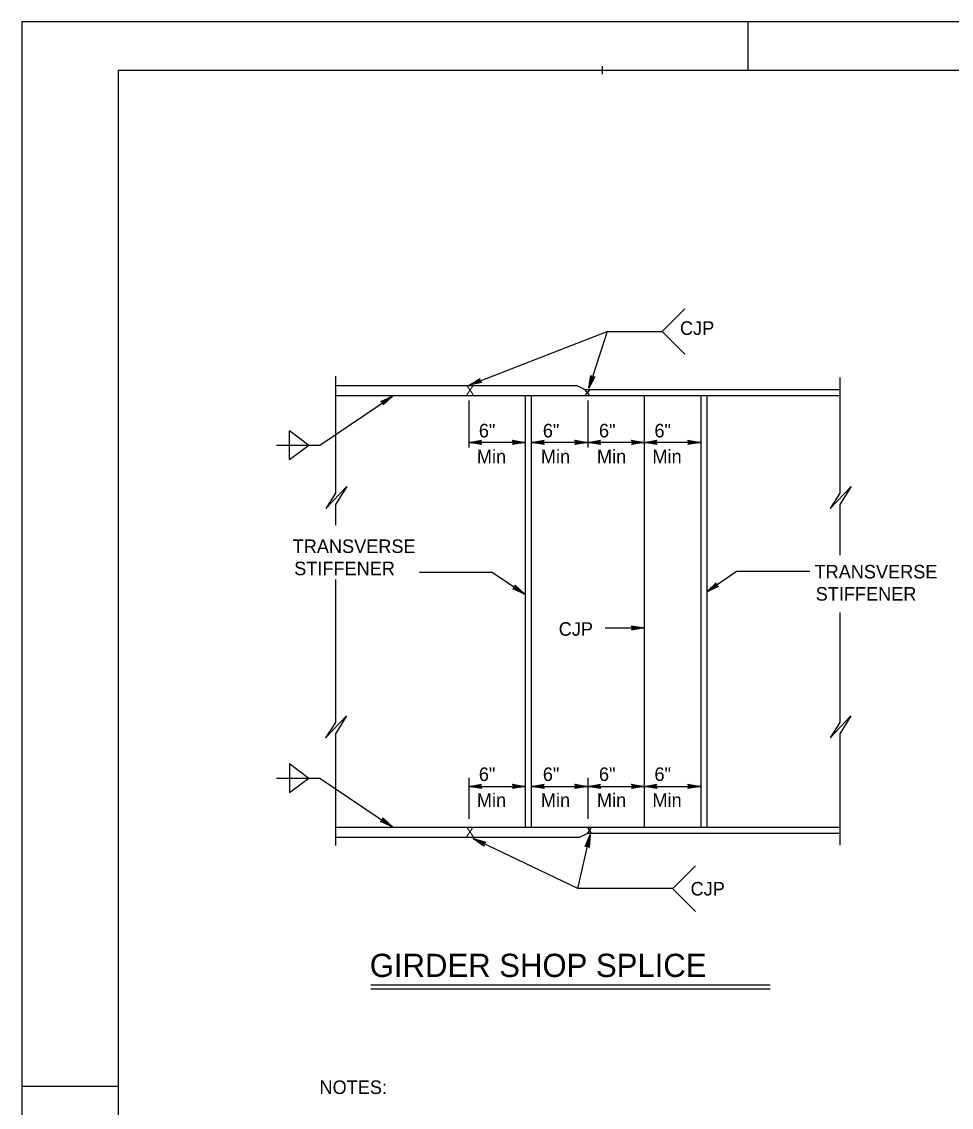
# Model space of a CAD drawing. Extents: x 0 to 2.92, y 0 to 1.83.
# Drawn here: x 0 to 0.8, y 0.898 to 1.833 of the extents above; entities that cross this region are included whole.
import ezdxf

# ---------------------------------------------------------------- set-up
doc = ezdxf.new("R2010")
doc.units = 0
for name, color, linetype in [('10 Sheet Format', 7, 'Continuous'), ('210 Border', 7, 'Continuous'), ('212 Leaders and Dim Lines', 7, 'Continuous'), ('214 Text and Titles', 7, 'Continuous'), ('215 Design Notes', 7, 'Continuous'), ('220 Structural Steel', 7, 'Continuous'), ('223 Existing Steel', 7, 'Continuous')]:
    doc.layers.add(name, color=color, linetype=linetype)

msp = doc.modelspace()

# ---------------------------------------------------------------- linework, layer by layer
at = {"layer": '10 Sheet Format'}
msp.add_lwpolyline([(0, 0), (2.83333, 0), (2.83333, 1.83333), (0, 1.83333)], close=True, dxfattribs=at)
at = {"layer": '210 Border'}
for p, q in [((0.625, 1.83333), (0.625, 1.79167)), ((0.5, 1.78819), (0.5, 1.79514)), ((0.08333, 0.08333), (0.08333, 1.79167)), ((0.08333, 1.79167), (2.79167, 1.79167)), ((0, 0.91667), (0.08333, 0.91667))]:
    msp.add_line(p, q, dxfattribs=at)
at = {"layer": '212 Leaders and Dim Lines'}
for p, q in [((0.38474, 1.50724), (0.38474, 1.46662)), ((0.48717, 1.50724), (0.48717, 1.46662)), ((0.38474, 1.47101), (0.39574, 1.47284)), ((0.38474, 1.47101), (0.39546, 1.47239)), ((0.39518, 1.47193), (0.38474, 1.47101)), ((0.39489, 1.47147), (0.38474, 1.47101)), ((0.43335, 1.47101), (0.38474, 1.47101)), ((0.39461, 1.47101), (0.38474, 1.47101)), ((0.39574, 1.46917), (0.38474, 1.47101)), ((0.38474, 1.47101), (0.39518, 1.47009)), ((0.39546, 1.46963), (0.38474, 1.47101)), ((0.38474, 1.47101), (0.39489, 1.47055)), ((0.39461, 1.47101), (0.39518, 1.47193)), ((0.39518, 1.47009), (0.39461, 1.47101)), ((0.39518, 1.47193), (0.39574, 1.47284)), ((0.39518, 1.47009), (0.39574, 1.46917)), ((0.42292, 1.47193), (0.42236, 1.47284)), ((0.42236, 1.47284), (0.43335, 1.47101)), ((0.43335, 1.47101), (0.42236, 1.46917)), ((0.42292, 1.47009), (0.42236, 1.46917)), ((0.42264, 1.47238), (0.43335, 1.47101)), ((0.43335, 1.47101), (0.42264, 1.46963)), ((0.43335, 1.47101), (0.42292, 1.47193)), ((0.42292, 1.47193), (0.42349, 1.47101)), ((0.42292, 1.47009), (0.43335, 1.47101)), ((0.42349, 1.47101), (0.42292, 1.47009)), ((0.43335, 1.47101), (0.4232, 1.47147)), ((0.4232, 1.47055), (0.43335, 1.47101)), ((0.42349, 1.47101), (0.43335, 1.47101)), ((0.43856, 1.47101), (0.44956, 1.47284)), ((0.43856, 1.47101), (0.44928, 1.47239)), ((0.44899, 1.47193), (0.43856, 1.47101)), ((0.44871, 1.47147), (0.43856, 1.47101)), ((0.48717, 1.47101), (0.43856, 1.47101)), ((0.44843, 1.47101), (0.43856, 1.47101)), ((0.44956, 1.46917), (0.43856, 1.47101)), ((0.43856, 1.47101), (0.44899, 1.47009)), ((0.44928, 1.46963), (0.43856, 1.47101)), ((0.43856, 1.47101), (0.44871, 1.47055)), ((0.44843, 1.47101), (0.44899, 1.47193)), ((0.44899, 1.47009), (0.44843, 1.47101)), ((0.44899, 1.47193), (0.44956, 1.47284)), ((0.44899, 1.47009), (0.44956, 1.46917)), ((0.47674, 1.47193), (0.47617, 1.47284)), ((0.47617, 1.47284), (0.48717, 1.47101)), ((0.48717, 1.47101), (0.47617, 1.46917)), ((0.47674, 1.47009), (0.47617, 1.46917)), ((0.47646, 1.47238), (0.48717, 1.47101)), ((0.48717, 1.47101), (0.47646, 1.46963)), ((0.48717, 1.47101), (0.47674, 1.47193)), ((0.47674, 1.47193), (0.47731, 1.47101)), ((0.47674, 1.47009), (0.48717, 1.47101)), ((0.47731, 1.47101), (0.47674, 1.47009)), ((0.48717, 1.47101), (0.47702, 1.47147)), ((0.47702, 1.47055), (0.48717, 1.47101)), ((0.47731, 1.47101), (0.48717, 1.47101)), ((0.48717, 1.47101), (0.49817, 1.47284)), ((0.48717, 1.47101), (0.49788, 1.47239)), ((0.4976, 1.47193), (0.48717, 1.47101)), ((0.49732, 1.47147), (0.48717, 1.47101)), ((0.53578, 1.47101), (0.48717, 1.47101)), ((0.49704, 1.47101), (0.48717, 1.47101)), ((0.49817, 1.46917), (0.48717, 1.47101)), ((0.48717, 1.47101), (0.4976, 1.47009)), ((0.49788, 1.46963), (0.48717, 1.47101)), ((0.48717, 1.47101), (0.49732, 1.47055)), ((0.49704, 1.47101), (0.4976, 1.47193)), ((0.4976, 1.47009), (0.49704, 1.47101)), ((0.4976, 1.47193), (0.49817, 1.47284)), ((0.4976, 1.47009), (0.49817, 1.46917)), ((0.52535, 1.47193), (0.52478, 1.47284)), ((0.52478, 1.47284), (0.53578, 1.47101)), ((0.53578, 1.47101), (0.52478, 1.46917)), ((0.52535, 1.47009), (0.52478, 1.46917)), ((0.52507, 1.47238), (0.53578, 1.47101)), ((0.53578, 1.47101), (0.52507, 1.46963)), ((0.53578, 1.47101), (0.52535, 1.47193)), ((0.52535, 1.47193), (0.52591, 1.47101)), ((0.52535, 1.47009), (0.53578, 1.47101)), ((0.52591, 1.47101), (0.52535, 1.47009)), ((0.53578, 1.47101), (0.52563, 1.47147)), ((0.52563, 1.47055), (0.53578, 1.47101)), ((0.52591, 1.47101), (0.53578, 1.47101)), ((0.53578, 1.47101), (0.54678, 1.47284)), ((0.53578, 1.47101), (0.54649, 1.47239)), ((0.54621, 1.47193), (0.53578, 1.47101)), ((0.54593, 1.47147), (0.53578, 1.47101)), ((0.58439, 1.47101), (0.53578, 1.47101)), ((0.54565, 1.47101), (0.53578, 1.47101)), ((0.54678, 1.46917), (0.53578, 1.47101)), ((0.53578, 1.47101), (0.54621, 1.47009)), ((0.54649, 1.46963), (0.53578, 1.47101)), ((0.53578, 1.47101), (0.54593, 1.47055)), ((0.54565, 1.47101), (0.54621, 1.47193)), ((0.54621, 1.47009), (0.54565, 1.47101)), ((0.54621, 1.47193), (0.54678, 1.47284)), ((0.54621, 1.47009), (0.54678, 1.46917)), ((0.57396, 1.47193), (0.57339, 1.47284)), ((0.57339, 1.47284), (0.58439, 1.47101)), ((0.58439, 1.47101), (0.57339, 1.46917)), ((0.57396, 1.47009), (0.57339, 1.46917)), ((0.57367, 1.47238), (0.58439, 1.47101)), ((0.58439, 1.47101), (0.57367, 1.46963)), ((0.58439, 1.47101), (0.57396, 1.47193)), ((0.57396, 1.47193), (0.57452, 1.47101)), ((0.57396, 1.47009), (0.58439, 1.47101)), ((0.57452, 1.47101), (0.57396, 1.47009)), ((0.58439, 1.47101), (0.57424, 1.47147)), ((0.57424, 1.47055), (0.58439, 1.47101)), ((0.57452, 1.47101), (0.58439, 1.47101)), ((0.38474, 1.18207), (0.38474, 1.14676)), ((0.48717, 1.18207), (0.48717, 1.14676)), ((0.38474, 1.1748), (0.39574, 1.17664)), ((0.38474, 1.1748), (0.39546, 1.17618)), ((0.39518, 1.17572), (0.38474, 1.1748)), ((0.39489, 1.17526), (0.38474, 1.1748)), ((0.38474, 1.1748), (0.43335, 1.1748)), ((0.39461, 1.1748), (0.38474, 1.1748)), ((0.39574, 1.17297), (0.38474, 1.1748)), ((0.38474, 1.1748), (0.39518, 1.17388)), ((0.39546, 1.17343), (0.38474, 1.1748)), ((0.38474, 1.1748), (0.39489, 1.17434)), ((0.39461, 1.1748), (0.39518, 1.17572)), ((0.39518, 1.17388), (0.39461, 1.1748)), ((0.39518, 1.17572), (0.39574, 1.17664)), ((0.39518, 1.17388), (0.39574, 1.17297)), ((0.42292, 1.17572), (0.42236, 1.17664)), ((0.42236, 1.17664), (0.43335, 1.1748)), ((0.43335, 1.1748), (0.42236, 1.17296)), ((0.42292, 1.17388), (0.42236, 1.17296)), ((0.42264, 1.17618), (0.43335, 1.1748)), ((0.43335, 1.1748), (0.42264, 1.17342)), ((0.43335, 1.1748), (0.42292, 1.17572)), ((0.42292, 1.17572), (0.42349, 1.1748)), ((0.42292, 1.17388), (0.43335, 1.1748)), ((0.42349, 1.1748), (0.42292, 1.17388)), ((0.43335, 1.1748), (0.4232, 1.17526)), ((0.4232, 1.17434), (0.43335, 1.1748)), ((0.42349, 1.1748), (0.43335, 1.1748)), ((0.43856, 1.1748), (0.44956, 1.17664)), ((0.43856, 1.1748), (0.44928, 1.17618)), ((0.44899, 1.17572), (0.43856, 1.1748)), ((0.44871, 1.17526), (0.43856, 1.1748)), ((0.43856, 1.1748), (0.48717, 1.1748)), ((0.44843, 1.1748), (0.43856, 1.1748)), ((0.44956, 1.17297), (0.43856, 1.1748)), ((0.43856, 1.1748), (0.44899, 1.17388)), ((0.44928, 1.17343), (0.43856, 1.1748)), ((0.43856, 1.1748), (0.44871, 1.17434)), ((0.44843, 1.1748), (0.44899, 1.17572)), ((0.44899, 1.17388), (0.44843, 1.1748)), ((0.44899, 1.17572), (0.44956, 1.17664)), ((0.44899, 1.17388), (0.44956, 1.17297)), ((0.47674, 1.17572), (0.47617, 1.17664)), ((0.47617, 1.17664), (0.48717, 1.1748)), ((0.48717, 1.1748), (0.47617, 1.17296)), ((0.47674, 1.17388), (0.47617, 1.17296)), ((0.47646, 1.17618), (0.48717, 1.1748)), ((0.48717, 1.1748), (0.47646, 1.17342)), ((0.48717, 1.1748), (0.47674, 1.17572)), ((0.47674, 1.17572), (0.47731, 1.1748)), ((0.47674, 1.17388), (0.48717, 1.1748)), ((0.47731, 1.1748), (0.47674, 1.17388)), ((0.48717, 1.1748), (0.47702, 1.17526)), ((0.47702, 1.17434), (0.48717, 1.1748)), ((0.47731, 1.1748), (0.48717, 1.1748)), ((0.48717, 1.1748), (0.49817, 1.17664)), ((0.48717, 1.1748), (0.49788, 1.17618)), ((0.4976, 1.17572), (0.48717, 1.1748)), ((0.49732, 1.17526), (0.48717, 1.1748)), ((0.48717, 1.1748), (0.53578, 1.1748)), ((0.49704, 1.1748), (0.48717, 1.1748)), ((0.49817, 1.17297), (0.48717, 1.1748)), ((0.48717, 1.1748), (0.4976, 1.17388)), ((0.49788, 1.17343), (0.48717, 1.1748)), ((0.48717, 1.1748), (0.49732, 1.17434)), ((0.49704, 1.1748), (0.4976, 1.17572)), ((0.4976, 1.17388), (0.49704, 1.1748)), ((0.4976, 1.17572), (0.49817, 1.17664)), ((0.4976, 1.17388), (0.49817, 1.17297)), ((0.52535, 1.17572), (0.52478, 1.17664)), ((0.52478, 1.17664), (0.53578, 1.1748)), ((0.53578, 1.1748), (0.52478, 1.17296)), ((0.52535, 1.17388), (0.52478, 1.17296)), ((0.52507, 1.17618), (0.53578, 1.1748)), ((0.53578, 1.1748), (0.52507, 1.17342)), ((0.53578, 1.1748), (0.52535, 1.17572)), ((0.52535, 1.17572), (0.52591, 1.1748)), ((0.52535, 1.17388), (0.53578, 1.1748)), ((0.52591, 1.1748), (0.52535, 1.17388)), ((0.53578, 1.1748), (0.52563, 1.17526)), ((0.52563, 1.17434), (0.53578, 1.1748)), ((0.52591, 1.1748), (0.53578, 1.1748)), ((0.53578, 1.1748), (0.54678, 1.17664)), ((0.53578, 1.1748), (0.54649, 1.17618)), ((0.54621, 1.17572), (0.53578, 1.1748)), ((0.54593, 1.17526), (0.53578, 1.1748)), ((0.53578, 1.1748), (0.58439, 1.1748)), ((0.54565, 1.1748), (0.53578, 1.1748)), ((0.54678, 1.17297), (0.53578, 1.1748)), ((0.53578, 1.1748), (0.54621, 1.17388)), ((0.54649, 1.17343), (0.53578, 1.1748)), ((0.53578, 1.1748), (0.54593, 1.17434)), ((0.54565, 1.1748), (0.54621, 1.17572)), ((0.54621, 1.17388), (0.54565, 1.1748)), ((0.54621, 1.17572), (0.54678, 1.17664)), ((0.54621, 1.17388), (0.54678, 1.17297)), ((0.57396, 1.17572), (0.57339, 1.17664)), ((0.57339, 1.17664), (0.58439, 1.1748)), ((0.58439, 1.1748), (0.57339, 1.17296)), ((0.57396, 1.17388), (0.57339, 1.17296)), ((0.57367, 1.17618), (0.58439, 1.1748)), ((0.58439, 1.1748), (0.57367, 1.17342)), ((0.58439, 1.1748), (0.57396, 1.17572)), ((0.57396, 1.17572), (0.57452, 1.1748)), ((0.57396, 1.17388), (0.58439, 1.1748)), ((0.57452, 1.1748), (0.57396, 1.17388)), ((0.58439, 1.1748), (0.57424, 1.17526)), ((0.57424, 1.17434), (0.58439, 1.1748)), ((0.57452, 1.1748), (0.58439, 1.1748))]:
    msp.add_line(p, q, dxfattribs=at)
at = {"layer": '214 Text and Titles'}
for p, q in [((0.55113, 1.56641), (0.57077, 1.58605)), ((0.38501, 1.52039), (0.50383, 1.56654)), ((0.50383, 1.56654), (0.48811, 1.51772)), ((0.50383, 1.56654), (0.55113, 1.56654)), ((0.55113, 1.56654), (0.57077, 1.5469)), ((0.38501, 1.52039), (0.39456, 1.52615)), ((0.38501, 1.52039), (0.39446, 1.52562)), ((0.39437, 1.52509), (0.38501, 1.52039)), ((0.39428, 1.52456), (0.38501, 1.52039)), ((0.39418, 1.52403), (0.38501, 1.52039)), ((0.39418, 1.52403), (0.39437, 1.52509)), ((0.39505, 1.52339), (0.39418, 1.52403)), ((0.39437, 1.52509), (0.39456, 1.52615)), ((0.48811, 1.51772), (0.48973, 1.52875)), ((0.48811, 1.51772), (0.49008, 1.52834)), ((0.49043, 1.52793), (0.48811, 1.51772)), ((0.49323, 1.52762), (0.48811, 1.51772)), ((0.49078, 1.52752), (0.48811, 1.51772)), ((0.4927, 1.52749), (0.48811, 1.51772)), ((0.48811, 1.51772), (0.49218, 1.52736)), ((0.48811, 1.51772), (0.49165, 1.52724)), ((0.49113, 1.52711), (0.48811, 1.51772)), ((0.49043, 1.52793), (0.48973, 1.52875)), ((0.49113, 1.52711), (0.49043, 1.52793)), ((0.49218, 1.52736), (0.49113, 1.52711)), ((0.49218, 1.52736), (0.49323, 1.52762)), ((0.38501, 1.52039), (0.39462, 1.52371)), ((0.38501, 1.52039), (0.39505, 1.52339)), ((0.39548, 1.52306), (0.38501, 1.52039)), ((0.39591, 1.52274), (0.38501, 1.52039)), ((0.39505, 1.52339), (0.39591, 1.52274)), ((0.25648, 1.46874), (0.31919, 1.5109)), ((0.309, 1.50637), (0.31919, 1.5109)), ((0.30998, 1.50591), (0.309, 1.50637)), ((0.30949, 1.50614), (0.31919, 1.5109)), ((0.31919, 1.5109), (0.30998, 1.50591)), ((0.30998, 1.50591), (0.31096, 1.50546)), ((0.31919, 1.5109), (0.31047, 1.50569)), ((0.31096, 1.50546), (0.31919, 1.5109)), ((0.31096, 1.50546), (0.31099, 1.50438)), ((0.31098, 1.50492), (0.31919, 1.5109)), ((0.31099, 1.50438), (0.31919, 1.5109)), ((0.31919, 1.5109), (0.31101, 1.50384)), ((0.31919, 1.5109), (0.31103, 1.5033)), ((0.53578, 1.51136), (0.53578, 1.13983)), ((0.31099, 1.50438), (0.31103, 1.5033)), ((0.23042, 1.48116), (0.24709, 1.46873)), ((0.23042, 1.45631), (0.23042, 1.4811)), ((0.21917, 1.46874), (0.25648, 1.46874)), ((0.23042, 1.45631), (0.24709, 1.46874)), ((0.34244, 1.35924), (0.40504, 1.35924)), ((0.40504, 1.35924), (0.43293, 1.34048)), ((0.61581, 1.36005), (0.5896, 1.34242)), ((0.61581, 1.36005), (0.6784, 1.36005)), ((0.42473, 1.347), (0.4247, 1.34592)), ((0.43293, 1.34048), (0.42471, 1.34646)), ((0.42473, 1.347), (0.42476, 1.34808)), ((0.43293, 1.34048), (0.42473, 1.347)), ((0.42475, 1.34754), (0.43293, 1.34048)), ((0.42476, 1.34808), (0.43293, 1.34048)), ((0.42372, 1.34547), (0.42274, 1.34501)), ((0.43293, 1.34048), (0.42274, 1.34501)), ((0.43293, 1.34048), (0.42323, 1.34524)), ((0.4247, 1.34592), (0.42372, 1.34547)), ((0.42372, 1.34547), (0.43293, 1.34048)), ((0.42421, 1.34569), (0.43293, 1.34048)), ((0.4247, 1.34592), (0.43293, 1.34048)), ((0.50207, 1.31143), (0.53578, 1.31143)), ((0.52534, 1.31224), (0.52476, 1.31315)), ((0.52476, 1.31315), (0.53578, 1.31143)), ((0.53578, 1.31143), (0.5248, 1.30948)), ((0.52536, 1.31041), (0.5248, 1.30948)), ((0.52505, 1.3127), (0.53578, 1.31143)), ((0.53578, 1.31143), (0.52508, 1.30994)), ((0.53578, 1.31143), (0.52534, 1.31224)), ((0.52534, 1.31224), (0.52591, 1.31133)), ((0.52536, 1.31041), (0.53578, 1.31143)), ((0.52591, 1.31133), (0.52536, 1.31041)), ((0.53578, 1.31143), (0.52563, 1.31179)), ((0.52564, 1.31087), (0.53578, 1.31143)), ((0.52591, 1.31133), (0.53578, 1.31143)), ((0.23042, 1.19442), (0.23042, 1.16963)), ((0.23042, 1.19442), (0.24709, 1.182)), ((0.21917, 1.182), (0.25648, 1.182)), ((0.23042, 1.16958), (0.24709, 1.182)), ((0.25648, 1.182), (0.31919, 1.13983)), ((0.3098, 1.14498), (0.30882, 1.14452)), ((0.31905, 1.14008), (0.30882, 1.14452)), ((0.31905, 1.14008), (0.30931, 1.14475)), ((0.31077, 1.14544), (0.3098, 1.14498)), ((0.3098, 1.14498), (0.31905, 1.14008)), ((0.31028, 1.14521), (0.31905, 1.14008)), ((0.31079, 1.14652), (0.31077, 1.14544)), ((0.31077, 1.14544), (0.31905, 1.14008)), ((0.31905, 1.14008), (0.31078, 1.14598)), ((0.31079, 1.14652), (0.31082, 1.1476)), ((0.31905, 1.14008), (0.31079, 1.14652)), ((0.31081, 1.14706), (0.31905, 1.14008)), ((0.31082, 1.1476), (0.31905, 1.14008)), ((0.4786, 1.08681), (0.48918, 1.13333)), ((0.48495, 1.12301), (0.48918, 1.13333)), ((0.48546, 1.12318), (0.48918, 1.13333)), ((0.48918, 1.13333), (0.48597, 1.12336)), ((0.48918, 1.13333), (0.48648, 1.12353)), ((0.48699, 1.12371), (0.48918, 1.13333)), ((0.48738, 1.12333), (0.48918, 1.13333)), ((0.48776, 1.12295), (0.48918, 1.13333)), ((0.48918, 1.13333), (0.48815, 1.12257)), ((0.48918, 1.13333), (0.48853, 1.1222)), ((0.4786, 1.08681), (0.38863, 1.1298)), ((0.39751, 1.1255), (0.38863, 1.1298)), ((0.39773, 1.12335), (0.38863, 1.1298)), ((0.38863, 1.1298), (0.39933, 1.12666)), ((0.39842, 1.12608), (0.38863, 1.1298)), ((0.38863, 1.1298), (0.39762, 1.12443)), ((0.39767, 1.12389), (0.38863, 1.1298)), ((0.38863, 1.1298), (0.39756, 1.12496)), ((0.39796, 1.12579), (0.38863, 1.1298)), ((0.38863, 1.1298), (0.39887, 1.12637)), ((0.39751, 1.1255), (0.39842, 1.12608)), ((0.39762, 1.12443), (0.39751, 1.1255)), ((0.39762, 1.12443), (0.39773, 1.12335)), ((0.39842, 1.12608), (0.39933, 1.12666)), ((0.48597, 1.12336), (0.48495, 1.12301)), ((0.48597, 1.12336), (0.48699, 1.12371)), ((0.48699, 1.12371), (0.48776, 1.12295)), ((0.48776, 1.12295), (0.48853, 1.1222)), ((0.56023, 1.08668), (0.57988, 1.10632)), ((0.56023, 1.08681), (0.4786, 1.08681)), ((0.56023, 1.08681), (0.57988, 1.06717)), ((0.30061, 1.00384), (0.64428, 1.00384)), ((0.30061, 1.0006), (0.64428, 1.0006))]:
    msp.add_line(p, q, dxfattribs=at)
at = {"layer": '220 Structural Steel'}
for p, q in [((0.27016, 1.52802), (0.27016, 1.42721)), ((0.7043, 1.52699), (0.7043, 1.42721)), ((0.27016, 1.52004), (0.47741, 1.52004)), ((0.48445, 1.51657), (0.47741, 1.52004)), ((0.48445, 1.51657), (0.7043, 1.51657)), ((0.27016, 1.51136), (0.52884, 1.51136)), ((0.43335, 1.51136), (0.43335, 1.13983)), ((0.43856, 1.51136), (0.43856, 1.13983)), ((0.52777, 1.51136), (0.7043, 1.51136)), ((0.58439, 1.51136), (0.58439, 1.13983)), ((0.5896, 1.51136), (0.5896, 1.13983)), ((0.26166, 1.4142), (0.27969, 1.43305)), ((0.27969, 1.43305), (0.27016, 1.41751)), ((0.69579, 1.4142), (0.71383, 1.43305)), ((0.71383, 1.43305), (0.7043, 1.41751)), ((0.27016, 1.42721), (0.26166, 1.4142)), ((0.7043, 1.42721), (0.69579, 1.4142)), ((0.27016, 1.41751), (0.27016, 1.39963)), ((0.7043, 1.41751), (0.7043, 1.37393)), ((0.27016, 1.35298), (0.27016, 1.22986)), ((0.7043, 1.32442), (0.7043, 1.22986)), ((0.2616, 1.21676), (0.27964, 1.23561)), ((0.27964, 1.23561), (0.27016, 1.22016)), ((0.69574, 1.21676), (0.71377, 1.23561)), ((0.71377, 1.23561), (0.7043, 1.22016)), ((0.27016, 1.22986), (0.2616, 1.21676)), ((0.7043, 1.22986), (0.69574, 1.21676)), ((0.27016, 1.22016), (0.27016, 1.1238)), ((0.7043, 1.22016), (0.7043, 1.12421)), ((0.27016, 1.13983), (0.7043, 1.13983)), ((0.48013, 1.13115), (0.48717, 1.13463)), ((0.48717, 1.13463), (0.7043, 1.13463)), ((0.27016, 1.13115), (0.48013, 1.13115))]:
    msp.add_line(p, q, dxfattribs=at)
at = {"layer": '223 Existing Steel'}
for p, q in [((0.48434, 1.51662), (0.48879, 1.51144)), ((0.48909, 1.51662), (0.48464, 1.51144)), ((0.5896, 1.34242), (0.5977, 1.35009)), ((0.5896, 1.34242), (0.59772, 1.34955)), ((0.59774, 1.34901), (0.5896, 1.34242)), ((0.59776, 1.34847), (0.5896, 1.34242)), ((0.59778, 1.34793), (0.5896, 1.34242)), ((0.5896, 1.34242), (0.59828, 1.34771)), ((0.5896, 1.34242), (0.59877, 1.34748)), ((0.59926, 1.34726), (0.5896, 1.34242)), ((0.59975, 1.34704), (0.5896, 1.34242)), ((0.59774, 1.34901), (0.5977, 1.35009)), ((0.59778, 1.34793), (0.59774, 1.34901)), ((0.59877, 1.34748), (0.59778, 1.34793)), ((0.59877, 1.34748), (0.59975, 1.34704)), ((0.49052, 1.13463), (0.48698, 1.13985)), ((0.48717, 1.13463), (0.49071, 1.13985))]:
    msp.add_line(p, q, dxfattribs=at)

# ---------------------------------------------------------------- texts
at = {"layer": '212 Leaders and Dim Lines'}
for s, p in [(' 6"', (0.38914, 1.47535)), (' 6"', (0.44422, 1.47535)), (' 6"', (0.49251, 1.47535)), (' 6"', (0.54027, 1.47535)), ('Min', (0.39176, 1.45306)), ('Min', (0.44684, 1.45306)), ('Min', (0.49513, 1.45306)), ('Min', (0.54289, 1.45306)), (' 6"', (0.38914, 1.17947)), (' 6"', (0.44422, 1.17947)), (' 6"', (0.49251, 1.17947)), (' 6"', (0.54027, 1.17947)), ('Min', (0.39176, 1.15717)), ('Min', (0.44684, 1.15717)), ('Min', (0.49513, 1.15717)), ('Min', (0.54289, 1.15717))]:
    msp.add_text(s, height=0.011667, dxfattribs=at).set_placement(p)
at = {"layer": '214 Text and Titles'}
for s, height, p in [('CJP', 0.011667, (0.56661, 1.56364)), ('TRANSVERSE ', 0.0116667, (0.23325, 1.3758)), ('STIFFENER', 0.011667, (0.23452, 1.35666)), ('TRANSVERSE ', 0.0116667, (0.68241, 1.3539)), ('STIFFENER', 0.011667, (0.68341, 1.33476)), ('CJP', 0.011667, (0.46221, 1.30454)), ('CJP', 0.011667, (0.57571, 1.08083)), ('GIRDER SHOP SPLICE', 0.0200026, (0.29956, 1.01068))]:
    msp.add_text(s, height=height, dxfattribs=at).set_placement(p)
at = {"layer": '215 Design Notes'}
msp.add_text('NOTES:', height=0.011667, dxfattribs=at).set_placement((0.25631, 0.90991))
at = {"layer": '220 Structural Steel'}
msp.add_text('X', height=0.00833, dxfattribs=at).set_placement((0.38213, 1.5117))
at = {"layer": '223 Existing Steel'}
msp.add_text('X', height=0.00833, dxfattribs=at).set_placement((0.38206, 1.13138))

doc.saveas('drawing.dxf')
